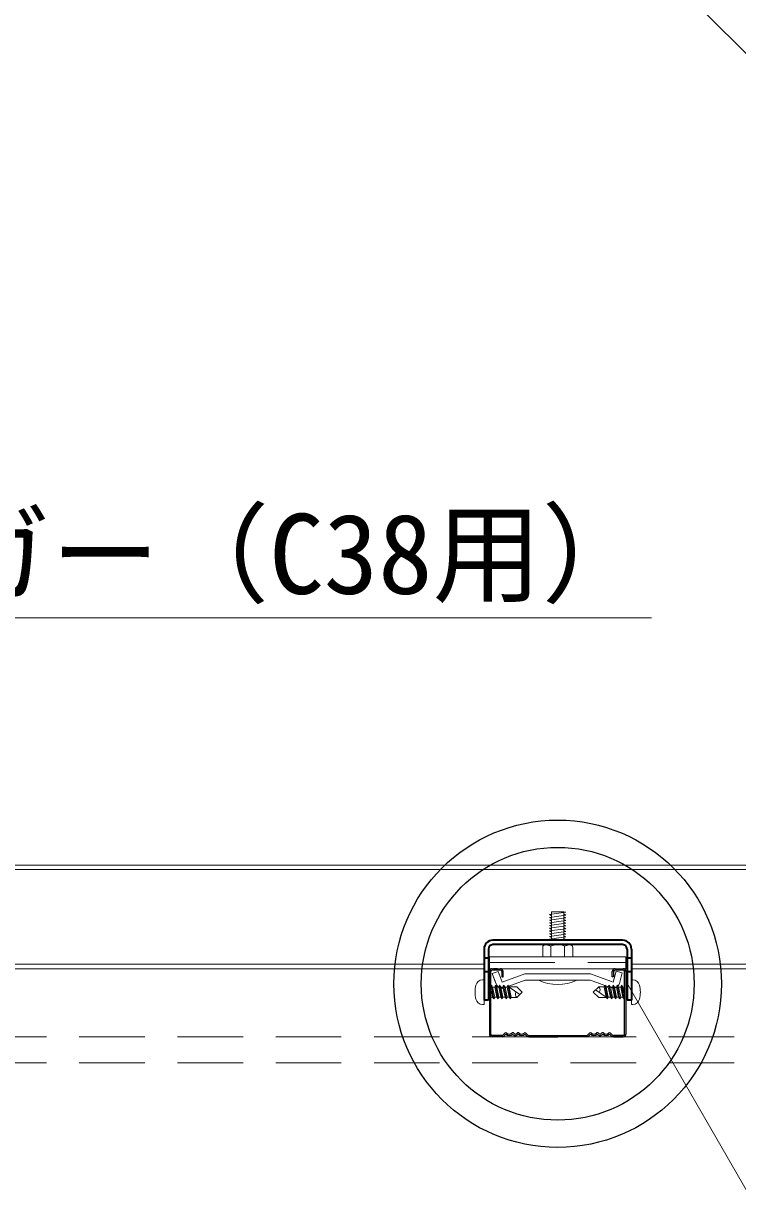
# Model space of a CAD drawing. Units: millimetres on the paper, enlarged 30 times, with parts at other scales. Extents: x -5790 to 5910, y -4184 to 4114.
# Drawn here: x -4742 to -4349, y -1215 to -575 of the extents above; entities that cross this region are included whole.
import ezdxf
from ezdxf.enums import TextEntityAlignment as Align

# ---------------------------------------------------------------- set-up
doc = ezdxf.new("R2010")
doc.units = ezdxf.units.MM
doc.header["$LTSCALE"] = 30
doc.linetypes.add('DASHED1', pattern=[1.8, 1.2, -0.6])
for name, color, linetype, lineweight in [('3-2_野縁受け', 3, 'Continuous', 18), ('3-3_野縁', 2, 'Continuous', 25), ('3-4_斜め部材', 4, 'Continuous', 9), ('3-6_文字', 7, 'Continuous', 18), ('3-7_金具', 6, 'Continuous', 35), ('3-A_クリップ', 7, 'Continuous', 18), ('3-B_ビス', 3, 'Continuous', 18), ('3-C_パネル', 7, 'DASHED1', 18)]:
    doc.layers.add(name, color=color, linetype=linetype, lineweight=lineweight)
doc.styles.add('ＭＳ ゴシック', font='')
doc.styles.get('ＭＳ ゴシック').set_extended_font_data('MS Gothic')

msp = doc.modelspace()

# ---------------------------------------------------------------- linework, layer by layer
at = {"layer": '3-2_野縁受け'}
for p, q in [((-5093.28, -1038.24), (-3788.28, -1038.24)), ((-3788.28, -1040.64), (-5093.28, -1040.64)), ((-4488.41, -1092.84), (-4864.91, -1092.84)), ((-4485.41, -1092.84), (-4486.01, -1092.84)), ((-4409.81, -1092.84), (-4410.41, -1092.84)), ((-4033.91, -1092.84), (-4407.41, -1092.84)), ((-4864.91, -1095.24), (-4488.41, -1095.24)), ((-4486.01, -1095.24), (-4485.41, -1095.24)), ((-4410.41, -1095.24), (-4409.81, -1095.24)), ((-4407.41, -1095.24), (-4033.91, -1095.24))]:
    msp.add_line(p, q, dxfattribs=at)
at = {"layer": '3-3_野縁'}
for p, q in [((-4485.41, -1096.74), (-4485.41, -1131.17)), ((-4484.66, -1131.17), (-4484.66, -1096.74)), ((-4483.91, -1095.24), (-4479.41, -1095.24)), ((-4479.41, -1095.99), (-4483.91, -1095.99)), ((-4478.66, -1096.74), (-4478.66, -1099.74)), ((-4477.91, -1099.74), (-4477.91, -1096.74)), ((-4417.91, -1099.74), (-4417.91, -1096.74)), ((-4417.16, -1096.74), (-4417.16, -1099.74)), ((-4416.41, -1095.24), (-4411.91, -1095.24)), ((-4411.91, -1095.99), (-4416.41, -1095.99)), ((-4411.16, -1131.17), (-4411.16, -1096.74)), ((-4410.41, -1096.74), (-4410.41, -1131.17)), ((-4478.66, -1099.74), (-4477.91, -1099.74)), ((-4417.16, -1099.74), (-4417.91, -1099.74)), ((-4476.93, -1130.71), (-4477.99, -1131.77)), ((-4477.99, -1131.77), (-4476.93, -1130.71)), ((-4476.4, -1131.24), (-4477.46, -1132.3)), ((-4476.4, -1131.24), (-4477.46, -1132.3)), ((-4465.9, -1131.24), (-4464.84, -1132.3)), ((-4465.37, -1130.71), (-4464.31, -1131.77)), ((-4430.43, -1130.71), (-4431.49, -1131.77)), ((-4429.9, -1131.24), (-4430.96, -1132.3)), ((-4419.4, -1131.24), (-4418.34, -1132.3)), ((-4419.4, -1131.24), (-4418.34, -1132.3)), ((-4418.87, -1130.71), (-4417.81, -1131.77)), ((-4417.81, -1131.77), (-4418.87, -1130.71)), ((-4483.91, -1131.99), (-4478.52, -1131.99)), ((-4478.52, -1131.99), (-4483.9, -1131.99)), ((-4478.52, -1132.74), (-4483.9, -1132.74)), ((-4478.52, -1132.74), (-4483.9, -1132.74)), ((-4463.8, -1132.74), (-4447.92, -1132.74)), ((-4463.78, -1131.99), (-4432.02, -1131.99)), ((-4432.04, -1132.74), (-4447.92, -1132.74)), ((-4417.28, -1131.99), (-4411.9, -1131.99)), ((-4411.91, -1131.99), (-4417.28, -1131.99)), ((-4417.28, -1132.74), (-4411.9, -1132.74)), ((-4417.28, -1132.74), (-4411.9, -1132.74))]:
    msp.add_line(p, q, dxfattribs=at)
for centre, radius, start, end in [((-4483.91, -1096.74), 1.5, 90.00299, 180.00299), ((-4483.91, -1096.74), 0.75, 90, 180), ((-4479.41, -1096.74), 1.5, 0.00299, 90.00299), ((-4479.41, -1096.74), 0.75, 0.00699, 90), ((-4416.41, -1096.74), 1.5, 89.99699, 179.99699), ((-4416.41, -1096.74), 0.75, 90, 180), ((-4411.91, -1096.74), 1.5, 359.99699, 89.99699), ((-4411.91, -1096.74), 0.75, 0, 90), ((-4483.91, -1131.24), 1.5, 177.476, 270), ((-4483.91, -1131.24), 1.5, 177.476, 270), ((-4483.91, -1131.24), 0.75, 180, 270), ((-4476.4, -1131.24), 0.75, 46.39717, 135), ((-4474.52, -1129.27), 2.72, 226.39717, 313.60281), ((-4474.52, -1129.27), 1.97, 226.39717, 313.60281), ((-4472.65, -1131.24), 0.75, 36.86989, 133.60281), ((-4471.15, -1130.11), 1.88, 216.86989, 323.1301), ((-4471.15, -1130.11), 1.12, 216.86989, 323.1301), ((-4469.65, -1131.24), 0.75, 46.39717, 143.1301), ((-4469.65, -1131.24), 0.75, 36.86989, 143.1301), ((-4467.77, -1129.27), 2.72, 226.39717, 313.60281), ((-4467.77, -1129.27), 1.97, 226.39717, 313.60281), ((-4465.9, -1131.24), 0.75, 44.99998, 133.60281), ((-4429.9, -1131.24), 0.75, 46.39719, 135.00002), ((-4428.02, -1129.27), 2.72, 226.39719, 313.60283), ((-4428.02, -1129.27), 1.97, 226.39719, 313.60283), ((-4426.15, -1131.24), 0.75, 36.8699, 143.13011), ((-4426.15, -1131.24), 0.75, 36.8699, 133.60283), ((-4424.65, -1130.11), 1.88, 216.8699, 323.13011), ((-4424.65, -1130.11), 1.12, 216.8699, 323.13011), ((-4423.15, -1131.24), 0.75, 46.39719, 143.13011), ((-4421.27, -1129.27), 2.72, 226.39719, 313.60283), ((-4421.27, -1129.27), 1.97, 226.39719, 313.60283), ((-4419.4, -1131.24), 0.75, 45, 133.60283), ((-4411.91, -1131.24), 1.5, 270, 2.524), ((-4411.91, -1131.24), 1.5, 269.99997, 2.524), ((-4411.91, -1131.24), 0.75, 270, 0), ((-4478.52, -1131.24), 0.75, 270, 314.99998), ((-4478.52, -1131.24), 0.75, 269.99998, 314.99998), ((-4478.52, -1131.24), 1.5, 270, 315), ((-4478.52, -1131.24), 1.5, 270, 314.99998), ((-4463.78, -1131.24), 1.5, 225, 270), ((-4463.78, -1131.24), 0.75, 225, 270), ((-4432.02, -1131.24), 0.75, 270, 315), ((-4432.02, -1131.24), 1.5, 270, 315), ((-4417.28, -1131.24), 1.5, 225, 270), ((-4417.28, -1131.24), 1.5, 225.00002, 270), ((-4417.28, -1131.24), 0.75, 225.00002, 270), ((-4417.28, -1131.24), 0.75, 225, 270)]:
    msp.add_arc(centre, radius, start, end, dxfattribs=at)
at = {"layer": '3-4_斜め部材'}
msp.add_line((-4698.35, -238.12), (-3898.24, -1038.24), dxfattribs=at)
at = {"layer": '3-6_文字'}
for p, q in [((-5026.33, -902.33), (-4396.33, -902.33)), ((-4409.26, -1104.35), (-4259.26, -1364.15))]:
    msp.add_line(p, q, dxfattribs=at)
at = {"layer": '3-6_文字', "color": 2, "lineweight": 25}
for radius in [90, 75]:
    msp.add_circle((-4447.91, -1103.54), radius, dxfattribs=at)
at = {"layer": '3-7_金具'}
for p, q in [((-4412.21, -1079.64), (-4483.61, -1079.64)), ((-4488.41, -1084.44), (-4488.41, -1112.64)), ((-4486.01, -1084.44), (-4486.01, -1112.64)), ((-4412.21, -1082.04), (-4483.61, -1082.04)), ((-4409.81, -1084.44), (-4409.81, -1112.64)), ((-4407.41, -1084.44), (-4407.41, -1112.64)), ((-4486.01, -1089.39), (-4488.41, -1089.39)), ((-4407.41, -1089.39), (-4409.81, -1089.39)), ((-4486.01, -1096.89), (-4488.41, -1096.89)), ((-4407.41, -1096.89), (-4409.81, -1096.89)), ((-4486.01, -1112.64), (-4488.41, -1112.64)), ((-4407.41, -1112.64), (-4409.81, -1112.64))]:
    msp.add_line(p, q, dxfattribs=at)
for centre, radius, start, end in [((-4483.61, -1084.44), 4.8, 90, 180), ((-4412.21, -1084.44), 4.8, 0, 90), ((-4483.61, -1084.44), 2.4, 90, 180), ((-4412.21, -1084.44), 2.4, 0, 90)]:
    msp.add_arc(centre, radius, start, end, dxfattribs=at)
at = {"layer": '3-A_クリップ'}
for p, q in [((-4485.41, -1088.79), (-4485.41, -1095.24)), ((-4485.41, -1088.79), (-4410.41, -1088.79)), ((-4410.41, -1095.24), (-4410.41, -1088.79)), ((-4485.41, -1095.24), (-4410.41, -1095.24)), ((-4480.6, -1096.72), (-4483.84, -1097.9)), ((-4480.6, -1096.72), (-4483.84, -1097.9)), ((-4481.74, -1103.67), (-4483.84, -1097.9)), ((-4482.05, -1102.83), (-4483.84, -1097.9)), ((-4480.96, -1095.21), (-4483.21, -1095.21)), ((-4478.44, -1102.64), (-4480.6, -1096.72)), ((-4478.44, -1102.64), (-4480.6, -1096.72)), ((-4465.9, -1098.07), (-4478.44, -1102.64)), ((-4465.9, -1098.07), (-4447.91, -1098.07)), ((-4429.92, -1098.07), (-4447.91, -1098.07)), ((-4429.92, -1098.07), (-4447.91, -1098.07)), ((-4429.92, -1098.07), (-4447.91, -1098.07)), ((-4429.92, -1098.07), (-4418.82, -1102.11)), ((-4417.38, -1102.64), (-4415.75, -1096.56)), ((-4415.75, -1096.56), (-4412.41, -1097.45)), ((-4414, -1103.38), (-4412.41, -1097.45)), ((-4477.29, -1105.73), (-4465.75, -1101.52)), ((-4464.73, -1101.52), (-4465.75, -1101.52)), ((-4458.41, -1101.52), (-4464.73, -1101.52)), ((-4447.91, -1101.52), (-4431.09, -1101.52)), ((-4447.91, -1101.52), (-4433.31, -1101.52)), ((-4447.91, -1101.52), (-4434.19, -1101.52)), ((-4433.68, -1101.52), (-4431.09, -1101.52)), ((-4432.94, -1101.52), (-4430.07, -1101.52)), ((-4425.21, -1103.29), (-4430.07, -1101.52)), ((-4418.53, -1105.73), (-4426.32, -1102.89)), ((-4419.26, -1101.95), (-4417.38, -1102.64))]:
    msp.add_line(p, q, dxfattribs=at)
at = {"layer": '3-A_クリップ', "linetype": 'DASHED1'}
msp.add_line((-4485.41, -1091.79), (-4410.41, -1091.79), dxfattribs=at)
at = {"layer": '3-A_クリップ', "color": 4, "lineweight": 9}
msp.add_line((-4432.07, -1101.52), (-4434.59, -1101.52), dxfattribs=at)
at = {"layer": '3-A_クリップ'}
for centre, start, end in [((-4478.5, -1102.49), 200, 300), ((-4417.33, -1102.49), 245, 345)]:
    msp.add_arc(centre, 3.45, start, end, dxfattribs=at)
at = {"layer": '3-B_ビス'}
for p, q in [((-4443.41, -1065.76), (-4452.41, -1067.02)), ((-4452.41, -1067.02), (-4451.28, -1067.62)), ((-4443.41, -1067.26), (-4452.41, -1068.52)), ((-4451.28, -1064.02), (-4444.53, -1064.02)), ((-4451.28, -1079.64), (-4451.28, -1064.02)), ((-4443.41, -1064.26), (-4444.53, -1064.02)), ((-4444.53, -1079.64), (-4444.53, -1064.07)), ((-4443.41, -1065.76), (-4444.53, -1065.17)), ((-4443.41, -1067.26), (-4444.53, -1066.67)), ((-4452.41, -1068.52), (-4451.28, -1069.12)), ((-4443.41, -1068.76), (-4452.41, -1070.02)), ((-4452.41, -1070.02), (-4451.28, -1070.62)), ((-4443.41, -1070.26), (-4452.41, -1071.52)), ((-4452.41, -1071.52), (-4451.28, -1072.12)), ((-4443.41, -1071.76), (-4452.41, -1073.02)), ((-4452.41, -1073.02), (-4451.28, -1073.62)), ((-4443.41, -1073.26), (-4452.41, -1074.52)), ((-4443.41, -1068.76), (-4444.53, -1068.17)), ((-4443.41, -1070.26), (-4444.53, -1069.67)), ((-4443.41, -1071.76), (-4444.53, -1071.17)), ((-4443.41, -1073.26), (-4444.53, -1072.67)), ((-4452.41, -1074.52), (-4451.28, -1075.12)), ((-4443.41, -1074.76), (-4452.41, -1076.02)), ((-4452.41, -1076.02), (-4451.28, -1076.62)), ((-4443.41, -1076.26), (-4452.41, -1077.52)), ((-4452.41, -1077.52), (-4451.28, -1078.12)), ((-4443.41, -1077.76), (-4452.41, -1079.02)), ((-4452.41, -1079.02), (-4451.28, -1079.62)), ((-4443.41, -1079.26), (-4446.12, -1079.64)), ((-4443.41, -1074.76), (-4444.53, -1074.17)), ((-4443.41, -1076.26), (-4444.53, -1075.67)), ((-4443.41, -1077.76), (-4444.53, -1077.17)), ((-4443.41, -1079.26), (-4444.53, -1078.67)), ((-4456.16, -1083.54), (-4456.16, -1088.79)), ((-4455.16, -1082.29), (-4455.86, -1082.64)), ((-4455.16, -1082.29), (-4455.86, -1082.64)), ((-4454.66, -1082.04), (-4441.16, -1082.04)), ((-4454.12, -1082.17), (-4451.66, -1082.79)), ((-4454.12, -1082.17), (-4451.66, -1082.79)), ((-4451.66, -1082.79), (-4451.66, -1082.81)), ((-4451.66, -1082.81), (-4451.66, -1088.79)), ((-4444.58, -1082.63), (-4444.16, -1082.78)), ((-4444.58, -1082.63), (-4444.16, -1082.78)), ((-4441.69, -1082.17), (-4444.16, -1082.78)), ((-4441.69, -1082.17), (-4444.16, -1082.78)), ((-4444.16, -1082.78), (-4444.16, -1088.79)), ((-4440.67, -1082.28), (-4439.97, -1082.63)), ((-4440.67, -1082.28), (-4439.97, -1082.63)), ((-4439.66, -1083.54), (-4439.66, -1088.79)), ((-4456.16, -1088.79), (-4439.66, -1088.79)), ((-4489.16, -1101.4), (-4488.41, -1101.4)), ((-4488.41, -1101.4), (-4488.41, -1114.9)), ((-4488.4, -1105.33), (-4488.4, -1105.33)), ((-4485.41, -1105.31), (-4486.01, -1105.31)), ((-4484.45, -1104.37), (-4484.66, -1104.88)), ((-4484.45, -1104.37), (-4483.99, -1104.94)), ((-4484.45, -1104.37), (-4483.99, -1106.67)), ((-4483.96, -1104.97), (-4483.66, -1105.34)), ((-4482.54, -1105.34), (-4483.96, -1105.34)), ((-4483.66, -1105.34), (-4482.54, -1110.96)), ((-4482.15, -1104.4), (-4482.54, -1105.34)), ((-4482.15, -1104.4), (-4480.65, -1111.9)), ((-4480.27, -1105.34), (-4481.39, -1105.34)), ((-4479.88, -1104.4), (-4480.27, -1105.34)), ((-4479.88, -1104.4), (-4478.38, -1111.9)), ((-4477.99, -1105.34), (-4479.12, -1105.34)), ((-4477.61, -1104.4), (-4477.99, -1105.34)), ((-4477.61, -1104.4), (-4476.11, -1111.9)), ((-4475.72, -1105.34), (-4476.85, -1105.34)), ((-4475.33, -1104.4), (-4475.72, -1105.34)), ((-4475.33, -1104.4), (-4473.83, -1111.9)), ((-4474.57, -1105.34), (-4468.69, -1109.39)), ((-4437.41, -1101.52), (-4458.41, -1101.52)), ((-4422.37, -1105.34), (-4421.98, -1104.4)), ((-4420.48, -1111.9), (-4421.98, -1104.4)), ((-4421.22, -1105.34), (-4420.1, -1105.34)), ((-4420.1, -1105.34), (-4419.71, -1104.4)), ((-4418.21, -1111.9), (-4419.71, -1104.4)), ((-4418.95, -1105.34), (-4417.83, -1105.34)), ((-4417.83, -1105.34), (-4417.44, -1104.4)), ((-4415.94, -1111.9), (-4417.44, -1104.4)), ((-4416.68, -1105.34), (-4415.55, -1105.34)), ((-4415.55, -1105.34), (-4415.17, -1104.4)), ((-4413.67, -1111.9), (-4415.17, -1104.4)), ((-4414.41, -1105.34), (-4413.28, -1105.34)), ((-4413.28, -1105.34), (-4412.9, -1104.4)), ((-4412.16, -1110.96), (-4413.28, -1105.34)), ((-4411.86, -1109.6), (-4412.9, -1104.4)), ((-4412.13, -1105.34), (-4412.9, -1104.4)), ((-4411.85, -1106.74), (-4412.13, -1105.34)), ((-4412.13, -1105.34), (-4411.16, -1105.34)), ((-4410.41, -1105.36), (-4409.81, -1105.36)), ((-4407.42, -1105.34), (-4407.37, -1105.34)), ((-4407.41, -1114.9), (-4407.41, -1101.4)), ((-4406.66, -1101.4), (-4407.41, -1101.4)), ((-4488.4, -1110.96), (-4488.45, -1110.96)), ((-4485.41, -1110.94), (-4486.01, -1110.94)), ((-4484.66, -1106.19), (-4483.99, -1109.54)), ((-4483.69, -1110.96), (-4484.66, -1110.96)), ((-4483.97, -1109.56), (-4483.69, -1110.96)), ((-4483.96, -1106.7), (-4482.92, -1111.9)), ((-4483.68, -1110.96), (-4482.92, -1111.9)), ((-4482.54, -1110.96), (-4482.92, -1111.9)), ((-4481.41, -1110.96), (-4482.54, -1110.96)), ((-4480.27, -1110.96), (-4480.65, -1111.9)), ((-4479.14, -1110.96), (-4480.27, -1110.96)), ((-4477.99, -1110.96), (-4478.38, -1111.9)), ((-4476.87, -1110.96), (-4477.99, -1110.96)), ((-4475.72, -1110.96), (-4476.11, -1111.9)), ((-4474.6, -1110.96), (-4475.72, -1110.96)), ((-4473.45, -1110.96), (-4473.83, -1111.9)), ((-4421.25, -1110.96), (-4427.13, -1106.91)), ((-4420.48, -1111.9), (-4420.1, -1110.96)), ((-4420.1, -1110.96), (-4418.97, -1110.96)), ((-4418.21, -1111.9), (-4417.83, -1110.96)), ((-4417.83, -1110.96), (-4416.7, -1110.96)), ((-4415.94, -1111.9), (-4415.55, -1110.96)), ((-4415.55, -1110.96), (-4414.43, -1110.96)), ((-4413.67, -1111.9), (-4413.28, -1110.96)), ((-4413.28, -1110.96), (-4412.16, -1110.96)), ((-4411.86, -1111.33), (-4412.16, -1110.96)), ((-4411.16, -1110.11), (-4411.83, -1106.76)), ((-4411.37, -1111.92), (-4411.83, -1109.62)), ((-4411.37, -1111.92), (-4411.83, -1111.36)), ((-4411.37, -1111.92), (-4411.16, -1111.41)), ((-4410.41, -1110.99), (-4409.81, -1110.99)), ((-4407.42, -1110.97), (-4407.42, -1110.97)), ((-4489.16, -1114.9), (-4488.41, -1114.9)), ((-4406.66, -1114.9), (-4407.41, -1114.9))]:
    msp.add_line(p, q, dxfattribs=at)
for points in [[(-4443.41, -1064.26), (-4452.41, -1065.52), (-4451.28, -1066.12)], [(-4482.54, -1105.34), (-4481.41, -1110.96), (-4480.65, -1111.9)], [(-4482.15, -1104.4), (-4481.39, -1105.34), (-4480.27, -1110.96)], [(-4480.27, -1105.34), (-4479.14, -1110.96), (-4478.38, -1111.9)], [(-4479.88, -1104.4), (-4479.12, -1105.34), (-4477.99, -1110.96)], [(-4477.99, -1105.34), (-4476.87, -1110.96), (-4476.11, -1111.9)], [(-4477.61, -1104.4), (-4476.85, -1105.34), (-4475.72, -1110.96)], [(-4475.72, -1105.34), (-4474.6, -1110.96), (-4473.83, -1111.9)], [(-4475.33, -1104.4), (-4474.57, -1105.34), (-4473.45, -1110.96)], [(-4474.73, -1105.15), (-4470.45, -1105.15), (-4467.45, -1108.15), (-4470.45, -1111.15), (-4473.53, -1111.15)], [(-4421.09, -1111.15), (-4425.37, -1111.15), (-4428.37, -1108.15), (-4425.37, -1105.15), (-4422.29, -1105.15)], [(-4420.48, -1111.9), (-4421.25, -1110.96), (-4422.37, -1105.34)], [(-4420.1, -1110.96), (-4421.22, -1105.34), (-4421.98, -1104.4)], [(-4418.21, -1111.9), (-4418.97, -1110.96), (-4420.1, -1105.34)], [(-4417.83, -1110.96), (-4418.95, -1105.34), (-4419.71, -1104.4)], [(-4415.94, -1111.9), (-4416.7, -1110.96), (-4417.83, -1105.34)], [(-4415.55, -1110.96), (-4416.68, -1105.34), (-4417.44, -1104.4)], [(-4413.67, -1111.9), (-4414.43, -1110.96), (-4415.55, -1105.34)], [(-4413.28, -1110.96), (-4414.41, -1105.34), (-4415.17, -1104.4)]]:
    msp.add_lwpolyline(points, dxfattribs=at)
for centre, radius, start, end in [((-4454.66, -1083.54), 1.5, 90, 180), ((-4454.48, -1083.63), 1.5, 75.94201, 116.60205), ((-4454.48, -1083.63), 1.5, 75.94201, 116.60205), ((-4447.91, -1091.79), 9.75, 70.01815, 112.61985), ((-4447.91, -1091.79), 9.75, 70.01815, 112.61985), ((-4441.33, -1083.63), 1.5, 63.73468, 103.86023), ((-4441.33, -1083.63), 1.5, 63.73468, 103.86023), ((-4441.16, -1083.54), 1.5, 0, 90), ((-4477.42, -1108.15), 15.94, 166.10516, 180.00122), ((-4489.16, -1105.25), 3.85, 90.00122, 166.10516), ((-4447.91, -1080.52), 23.48, 243.43494, 296.56505), ((-4427.13, -1106.91), 2.49, 325.44756, 45), ((-4406.66, -1105.24), 3.85, 13.89604, 90), ((-4418.4, -1108.15), 15.94, 359.99998, 13.89604), ((-4477.42, -1108.15), 15.94, 180.0012, 193.89726), ((-4489.16, -1111.05), 3.85, 193.89726, 270.00122), ((-4468.69, -1109.39), 2.49, 145.44877, 225.00122), ((-4406.66, -1111.05), 3.85, 270, 346.10394), ((-4418.4, -1108.15), 15.94, 346.10394, 0)]:
    msp.add_arc(centre, radius, start, end, dxfattribs=at)
at = {"layer": '3-C_パネル'}
for p, q in [((-5412.86, -1132.74), (-2112.58, -1132.74)), ((-5412.86, -1146.99), (-2112.58, -1146.99))]:
    msp.add_line(p, q, dxfattribs=at)

# ---------------------------------------------------------------- texts
at = {"layer": '3-6_文字', "color": 4, "style": 'ＭＳ ゴシック'}
msp.add_text('：RPハンガー（C38用）', height=43.99, dxfattribs=at).set_placement((-5026.33, -902.33), align=Align.BOTTOM_LEFT)

doc.saveas('drawing.dxf')
